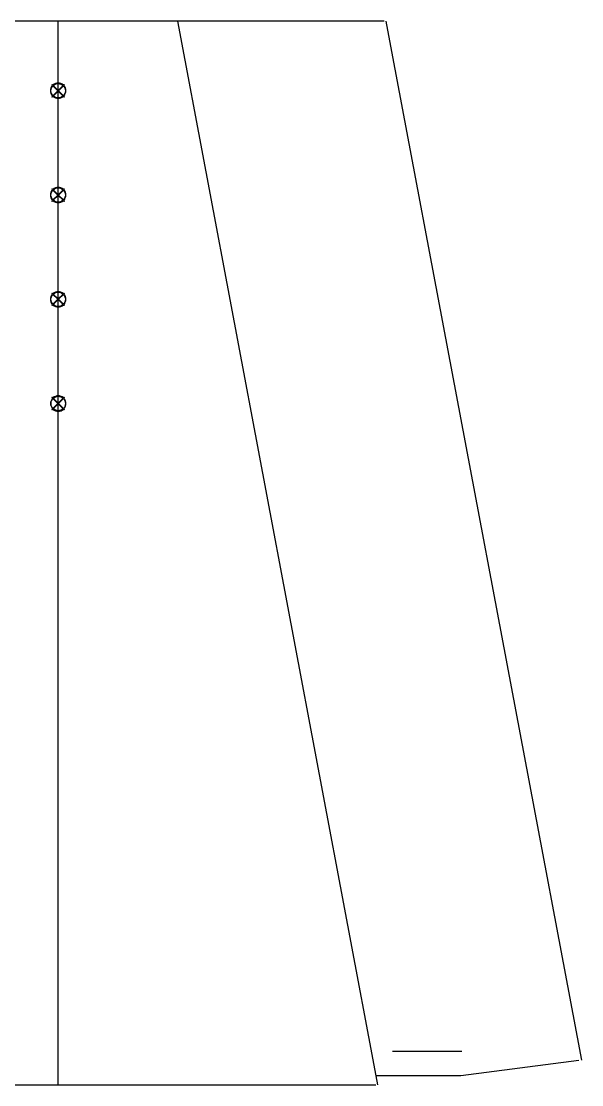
# Model space of a CAD drawing. Extents: x -487 to 422, y 3 to 392.
# Drawn here: x 216.7 to 421.6, y 3.2 to 391.9 of the extents above; entities that cross this region are included whole.
import ezdxf

# ---------------------------------------------------------------- set-up
doc = ezdxf.new("R2010")
doc.units = 0
doc.layers.add('Layer_1', color=7, linetype='CONTINUOUS')

msp = doc.modelspace()

# ---------------------------------------------------------------- linework, layer by layer
at = {"layer": 'Layer_1', "color": 5}
for p, q in [((349.342857, 391.865517), (179.416857, 391.865517)), ((351.800025, 382.796258), (350.104927, 391.865469)), ((421.570297, 12.203555), (351.800025, 382.796258)), ((230.191928, 366.46563), (230.191928, 366.464925)), ((230.216975, 366.49103), (230.216975, 366.49103)), ((230.216975, 366.49103), (230.216975, 366.490325)), ((230.216975, 366.49103), (230.216975, 366.490325)), ((230.216975, 366.49103), (230.216975, 366.49103)), ((230.216975, 366.490677), (230.216975, 366.490677)), ((230.216975, 366.490677), (230.216975, 366.490677)), ((230.216975, 366.490677), (230.216975, 366.490677)), ((230.216975, 366.490677), (230.216975, 366.490677)), ((230.216975, 366.490677), (230.216975, 366.490677)), ((230.216975, 366.490677), (230.216975, 366.490677)), ((230.216975, 366.490677), (230.216975, 366.490677)), ((230.216975, 366.490325), (230.216975, 366.490325)), ((230.216975, 366.490325), (230.216975, 366.490325)), ((230.216975, 366.490325), (230.216975, 366.490325)), ((230.216975, 366.490325), (230.216975, 366.490325)), ((230.216975, 366.490325), (230.216975, 366.490325)), ((230.216975, 366.490325), (230.216975, 366.490325)), ((230.216975, 366.490325), (230.216975, 366.490325)), ((230.216975, 366.490325), (230.216975, 366.490325)), ((230.216975, 366.490325), (230.216975, 366.490325)), ((230.216975, 366.490325), (230.216975, 366.490325)), ((230.216975, 366.490325), (230.216975, 366.490325)), ((230.216975, 366.490325), (230.216975, 366.490325)), ((230.216975, 366.439877), (230.216975, 366.439172)), ((230.242375, 366.46563), (230.242375, 366.464925)), ((230.191928, 328.365631), (230.191928, 328.364926)), ((230.216975, 328.391031), (230.216975, 328.391031)), ((230.216975, 328.391031), (230.216975, 328.390326)), ((230.216975, 328.391031), (230.216975, 328.390326)), ((230.216975, 328.391031), (230.216975, 328.391031)), ((230.216975, 328.390678), (230.216975, 328.390678)), ((230.216975, 328.390678), (230.216975, 328.390678)), ((230.216975, 328.390678), (230.216975, 328.390678)), ((230.216975, 328.390678), (230.216975, 328.390678)), ((230.216975, 328.390678), (230.216975, 328.390678)), ((230.216975, 328.390678), (230.216975, 328.390678)), ((230.216975, 328.390678), (230.216975, 328.390678)), ((230.216975, 328.390326), (230.216975, 328.390326)), ((230.216975, 328.390326), (230.216975, 328.390326)), ((230.216975, 328.390326), (230.216975, 328.390326)), ((230.216975, 328.390326), (230.216975, 328.390326)), ((230.216975, 328.390326), (230.216975, 328.390326)), ((230.216975, 328.390326), (230.216975, 328.390326)), ((230.216975, 328.390326), (230.216975, 328.390326)), ((230.216975, 328.390326), (230.216975, 328.390326)), ((230.216975, 328.390326), (230.216975, 328.390326)), ((230.216975, 328.390326), (230.216975, 328.390326)), ((230.216975, 328.390326), (230.216975, 328.390326)), ((230.216975, 328.390326), (230.216975, 328.390326)), ((230.216975, 328.339878), (230.216975, 328.339173)), ((230.242375, 328.365631), (230.242375, 328.364926)), ((230.191928, 290.26563), (230.191928, 290.264925)), ((230.216975, 290.29103), (230.216975, 290.29103)), ((230.216975, 290.29103), (230.216975, 290.290325)), ((230.216975, 290.29103), (230.216975, 290.290325)), ((230.216975, 290.29103), (230.216975, 290.29103)), ((230.216975, 290.290677), (230.216975, 290.290677)), ((230.216975, 290.290677), (230.216975, 290.290677)), ((230.216975, 290.290677), (230.216975, 290.290677)), ((230.216975, 290.290677), (230.216975, 290.290677)), ((230.216975, 290.290677), (230.216975, 290.290677)), ((230.216975, 290.290677), (230.216975, 290.290677)), ((230.216975, 290.290677), (230.216975, 290.290677)), ((230.216975, 290.290325), (230.216975, 290.290325)), ((230.216975, 290.290325), (230.216975, 290.290325)), ((230.216975, 290.290325), (230.216975, 290.290325)), ((230.216975, 290.290325), (230.216975, 290.290325)), ((230.216975, 290.290325), (230.216975, 290.290325)), ((230.216975, 290.290325), (230.216975, 290.290325)), ((230.216975, 290.290325), (230.216975, 290.290325)), ((230.216975, 290.290325), (230.216975, 290.290325)), ((230.216975, 290.290325), (230.216975, 290.290325)), ((230.216975, 290.290325), (230.216975, 290.290325)), ((230.216975, 290.290325), (230.216975, 290.290325)), ((230.216975, 290.290325), (230.216975, 290.290325)), ((230.216975, 290.239877), (230.216975, 290.239172)), ((230.242375, 290.26563), (230.242375, 290.264925)), ((230.191928, 252.16563), (230.191928, 252.164925)), ((230.216975, 252.19103), (230.216975, 252.19103)), ((230.216975, 252.19103), (230.216975, 252.190325)), ((230.216975, 252.19103), (230.216975, 252.190325)), ((230.216975, 252.19103), (230.216975, 252.19103)), ((230.216975, 252.190677), (230.216975, 252.190677)), ((230.216975, 252.190677), (230.216975, 252.190677)), ((230.216975, 252.190677), (230.216975, 252.190677)), ((230.216975, 252.190677), (230.216975, 252.190677)), ((230.216975, 252.190677), (230.216975, 252.190677)), ((230.216975, 252.190677), (230.216975, 252.190677)), ((230.216975, 252.190677), (230.216975, 252.190677)), ((230.216975, 252.190325), (230.216975, 252.190325)), ((230.216975, 252.190325), (230.216975, 252.190325)), ((230.216975, 252.190325), (230.216975, 252.190325)), ((230.216975, 252.190325), (230.216975, 252.190325)), ((230.216975, 252.190325), (230.216975, 252.190325)), ((230.216975, 252.190325), (230.216975, 252.190325)), ((230.216975, 252.190325), (230.216975, 252.190325)), ((230.216975, 252.190325), (230.216975, 252.190325)), ((230.216975, 252.190325), (230.216975, 252.190325)), ((230.216975, 252.190325), (230.216975, 252.190325)), ((230.216975, 252.190325), (230.216975, 252.190325)), ((230.216975, 252.190325), (230.216975, 252.190325)), ((230.216975, 252.139877), (230.216975, 252.139172)), ((230.242375, 252.16563), (230.242375, 252.164925)), ((352.36969, 15.489553), (377.76969, 15.489553)), ((420.543629, 12.069895), (377.344932, 6.437092)), ((377.344932, 6.437092), (346.455709, 6.437092)), ((347.056716, 3.245625), (346.455935, 6.437205)), ((12.539274, 3.245625), (346.294569, 3.245625))]:
    msp.add_line(p, q, dxfattribs=at)
at = {"layer": 'Layer_1', "color": 1}
for p, q in [((230.216975, 3.245625), (230.216975, 391.865625)), ((346.455865, 6.437163), (273.904998, 391.865582))]:
    msp.add_line(p, q, dxfattribs=at)
at = {"layer": 'Layer_1', "color": 7}
for p, q in [((227.984583, 368.778512), (227.856878, 368.651512)), ((227.856878, 368.651512), (228.108408, 368.399981)), ((227.856878, 368.651512), (227.856878, 368.651512)), ((228.235408, 368.526981), (227.984583, 368.778512)), ((228.235408, 368.272629), (230.038456, 366.469934)), ((230.038456, 366.469934), (228.239995, 364.671473)), ((230.165808, 366.596934), (228.362761, 368.399981)), ((228.3677, 364.544826), (230.165808, 366.342934)), ((231.96427, 368.395748), (230.165808, 366.596934)), ((230.165808, 366.342934), (231.959331, 364.549059)), ((230.292808, 366.469934), (232.090917, 368.268042)), ((232.087036, 364.676059), (230.292808, 366.469934)), ((232.347386, 368.778512), (232.090917, 368.522748)), ((232.217917, 368.395042), (232.474033, 368.651512)), ((232.474033, 368.651512), (232.347386, 368.778512)), ((228.112642, 364.54412), (227.856878, 364.288709)), ((227.856878, 364.288709), (227.984583, 364.161356)), ((227.984583, 364.161356), (228.2407, 364.417826)), ((232.087036, 364.421706), (232.347386, 364.161356)), ((232.474033, 364.288709), (232.213683, 364.549059)), ((232.347386, 364.161356), (232.474033, 364.288709)), ((227.984583, 330.674421), (227.856878, 330.547068)), ((227.856878, 330.547068), (228.108408, 330.29589)), ((227.856878, 330.547068), (227.856878, 330.547068)), ((228.235408, 330.42289), (227.984583, 330.674421)), ((232.347386, 330.674421), (232.090917, 330.418657)), ((232.217917, 330.290951), (232.474033, 330.547068)), ((232.474033, 330.547068), (232.347386, 330.674421)), ((228.235408, 330.168537), (230.038456, 328.365843)), ((230.038456, 328.365843), (228.239995, 326.567029)), ((230.165808, 328.492843), (228.362761, 330.29589)), ((228.3677, 326.440734), (230.165808, 328.238843)), ((231.96427, 330.291657), (230.165808, 328.492843)), ((230.165808, 328.238843), (231.959331, 326.444968)), ((230.292808, 328.365843), (232.090917, 330.163951)), ((232.087036, 326.571968), (230.292808, 328.365843)), ((232.474033, 326.184265), (232.213683, 326.444968)), ((228.112642, 326.440029), (227.856878, 326.184265)), ((227.856878, 326.184265), (227.984583, 326.057265)), ((227.984583, 326.057265), (228.2407, 326.313734)), ((232.087036, 326.317615), (232.347386, 326.057265)), ((232.347386, 326.057265), (232.474033, 326.184265)), ((227.984583, 292.567195), (227.856878, 292.440195)), ((227.856878, 292.440195), (228.108408, 292.188664)), ((227.856878, 292.440195), (227.856878, 292.440195)), ((228.235408, 292.315664), (227.984583, 292.567195)), ((228.235408, 292.061311), (230.038456, 290.258617)), ((230.165808, 290.385617), (228.362761, 292.188664)), ((231.96427, 292.184431), (230.165808, 290.385617)), ((230.292808, 290.258617), (232.090917, 292.056725)), ((232.347386, 292.567195), (232.090917, 292.311431)), ((232.217917, 292.183725), (232.474033, 292.440195)), ((232.474033, 292.440195), (232.347386, 292.567195)), ((228.112642, 288.332803), (227.856878, 288.077039)), ((227.856878, 288.077039), (227.984583, 287.950039)), ((227.984583, 287.950039), (228.2407, 288.206509)), ((230.038456, 290.258617), (228.239995, 288.459803)), ((228.3677, 288.333509), (230.165808, 290.131617)), ((230.165808, 290.131617), (231.959331, 288.337742)), ((232.087036, 288.464742), (230.292808, 290.258617)), ((232.087036, 288.210389), (232.347386, 287.950039)), ((232.474033, 288.077039), (232.213683, 288.337742)), ((232.347386, 287.950039), (232.474033, 288.077039)), ((228.010308, 254.485943), (227.882602, 254.358943)), ((227.882602, 254.358957), (228.134133, 254.107426)), ((227.882602, 254.358943), (227.882602, 254.358957)), ((228.261133, 254.234412), (228.010308, 254.485943)), ((228.261147, 253.980074), (230.064194, 252.177379)), ((230.191533, 252.304379), (228.388486, 254.107426)), ((231.989994, 254.103193), (230.191533, 252.304379)), ((230.318533, 252.177379), (232.116641, 253.975487)), ((232.373111, 254.485943), (232.116641, 254.230179)), ((232.243641, 254.102473), (232.499758, 254.358943)), ((232.499758, 254.358943), (232.373111, 254.485943)), ((228.138366, 250.251565), (227.882602, 249.995801)), ((227.882602, 249.995801), (228.010308, 249.868801)), ((228.010308, 249.868801), (228.266425, 250.125271)), ((230.064194, 252.177379), (228.265733, 250.378565)), ((228.393439, 250.252271), (230.191547, 252.050379)), ((230.191547, 252.050379), (231.985069, 250.256504)), ((232.112761, 250.383504), (230.318533, 252.177379)), ((232.112761, 250.129137), (232.373111, 249.868787)), ((232.499758, 249.995787), (232.239408, 250.25649)), ((232.373111, 249.868787), (232.499758, 249.995787))]:
    msp.add_line(p, q, dxfattribs=at)
for points in [[(232.090917, 368.522748), (231.010711, 369.54157), (229.317731, 369.542629), (228.235408, 368.526981)], [(228.362761, 368.399981), (229.374881, 369.345779), (230.953561, 369.344367), (231.96427, 368.395748)], [(228.108408, 368.399981), (227.092761, 367.317659), (227.094172, 365.625384), (228.112642, 364.54412)], [(228.239995, 364.671473), (227.291375, 365.682181), (227.289964, 367.260509), (228.235408, 368.272629)], [(232.090917, 368.268042), (233.030717, 367.257334), (233.029658, 365.685004), (232.087036, 364.676059)], [(232.213683, 364.549059), (233.226508, 365.628206), (233.22792, 367.314131), (232.217917, 368.395042)], [(228.2407, 364.417826), (229.321964, 363.40747), (231.007183, 363.408881), (232.087036, 364.421706)], [(231.959331, 364.549059), (230.950739, 363.606437), (229.378408, 363.605026), (228.3677, 364.544826)], [(232.090917, 330.418657), (231.010711, 331.437479), (229.317731, 331.438537), (228.235408, 330.42289)], [(228.362761, 330.29589), (229.374881, 331.241334), (230.953561, 331.239923), (231.96427, 330.291657)], [(228.108408, 330.29589), (227.092761, 329.213568), (227.094172, 327.52094), (228.112642, 326.440029)], [(228.239995, 326.567029), (227.291375, 327.57809), (227.289964, 329.156418), (228.235408, 330.168537)], [(231.959331, 326.444968), (230.950739, 325.502346), (229.378408, 325.500934), (228.3677, 326.440734)], [(232.090917, 330.163951), (233.030717, 329.15289), (233.029658, 327.580912), (232.087036, 326.571968)], [(232.213683, 326.444968), (233.226508, 327.524115), (233.22792, 329.21004), (232.217917, 330.290951)], [(228.2407, 326.313734), (229.321964, 325.303379), (231.007183, 325.30479), (232.087036, 326.317615)], [(228.108408, 292.188664), (227.092761, 291.106342), (227.094172, 289.414067), (228.112642, 288.332803)], [(228.239995, 288.459803), (227.291375, 289.470864), (227.289964, 291.049192), (228.235408, 292.061311)], [(232.090917, 292.311431), (231.010711, 293.330253), (229.317731, 293.331311), (228.235408, 292.315664)], [(228.362761, 292.188664), (229.374881, 293.134109), (230.953561, 293.13305), (231.96427, 292.184431)], [(232.090917, 292.056725), (233.030717, 291.046017), (233.029658, 289.473686), (232.087036, 288.464742)], [(232.213683, 288.337742), (233.226508, 289.416889), (233.22792, 291.102814), (232.217917, 292.183725)], [(228.2407, 288.206509), (229.321964, 287.196153), (231.007183, 287.197564), (232.087036, 288.210389)], [(231.959331, 288.337742), (230.950739, 287.39512), (229.378408, 287.393709), (228.3677, 288.333509)], [(228.134133, 254.107426), (227.118486, 253.025104), (227.119897, 251.332476), (228.138366, 250.251565)], [(228.265733, 250.378565), (227.317114, 251.389626), (227.315703, 252.967954), (228.261133, 253.980074)], [(232.116641, 254.230179), (231.036436, 255.249001), (229.343455, 255.250059), (228.261133, 254.234412)], [(228.388486, 254.107426), (229.400605, 255.052871), (230.979286, 255.05146), (231.989994, 254.103193)], [(232.116641, 253.975487), (233.056441, 252.964426), (233.055383, 251.392449), (232.112775, 250.383504)], [(232.239408, 250.25649), (233.252233, 251.335637), (233.253644, 253.021562), (232.243641, 254.102473)], [(228.266425, 250.125271), (229.347689, 249.114915), (231.032908, 249.116326), (232.112761, 250.129137)], [(231.985069, 250.256504), (230.976478, 249.313882), (229.404147, 249.312471), (228.393439, 250.252271)]]:
    msp.add_open_spline(points, degree=3, dxfattribs=at)
at = {"layer": 'Layer_1', "color": 5}
for points in [[(230.216975, 366.49103), (230.202864, 366.49103), (230.191928, 366.479389), (230.191928, 366.46563)], [(230.216975, 366.49103), (230.202864, 366.49103), (230.191928, 366.479389), (230.191928, 366.46563)], [(230.216975, 366.490677), (230.202864, 366.490677), (230.191928, 366.479389), (230.191928, 366.465277)], [(230.216975, 366.490677), (230.202864, 366.490677), (230.191928, 366.479389), (230.191928, 366.465277)], [(230.216975, 366.490677), (230.202864, 366.490677), (230.191928, 366.479389), (230.191928, 366.465277)], [(230.216975, 366.490677), (230.202864, 366.490677), (230.191928, 366.479389), (230.191928, 366.465277)], [(230.216975, 366.490677), (230.202864, 366.490677), (230.191928, 366.479389), (230.191928, 366.46563)], [(230.216975, 366.490677), (230.202864, 366.490677), (230.191928, 366.479389), (230.191928, 366.46563)], [(230.216975, 366.490677), (230.202864, 366.490677), (230.191928, 366.479389), (230.191928, 366.46563)], [(230.216975, 366.490325), (230.202864, 366.490325), (230.191928, 366.478683), (230.191928, 366.464925)], [(230.216975, 366.490325), (230.202864, 366.490325), (230.191928, 366.479036), (230.191928, 366.464925)], [(230.216975, 366.490325), (230.202864, 366.490325), (230.191928, 366.479036), (230.191928, 366.464925)], [(230.216975, 366.490325), (230.202864, 366.490325), (230.191928, 366.479036), (230.191928, 366.464925)], [(230.216975, 366.490325), (230.202864, 366.490325), (230.191928, 366.479036), (230.191928, 366.464925)], [(230.216975, 366.490325), (230.202864, 366.490325), (230.191928, 366.479036), (230.191928, 366.464925)], [(230.216975, 366.490325), (230.202864, 366.490325), (230.191928, 366.479036), (230.191928, 366.464925)], [(230.216975, 366.490325), (230.202864, 366.490325), (230.191928, 366.479036), (230.191928, 366.464925)], [(230.216975, 366.490325), (230.202864, 366.490325), (230.191928, 366.479389), (230.191928, 366.464925)], [(230.216975, 366.490325), (230.202864, 366.490325), (230.191928, 366.479389), (230.191928, 366.465277)], [(230.216975, 366.490325), (230.202864, 366.490325), (230.191928, 366.479389), (230.191928, 366.465277)], [(230.216975, 366.490325), (230.202864, 366.490325), (230.191928, 366.479389), (230.191928, 366.465277)], [(230.191928, 366.46563), (230.191928, 366.451519), (230.202864, 366.439877), (230.216975, 366.439877)], [(230.191928, 366.46563), (230.191928, 366.451519), (230.202864, 366.439877), (230.216975, 366.439877)], [(230.191928, 366.46563), (230.191928, 366.451519), (230.202864, 366.439877), (230.216975, 366.439877)], [(230.191928, 366.46563), (230.191928, 366.451519), (230.202864, 366.439877), (230.216975, 366.439877)], [(230.191928, 366.46563), (230.191928, 366.451519), (230.202864, 366.439877), (230.216975, 366.439877)], [(230.191928, 366.465277), (230.191928, 366.451166), (230.202864, 366.439525), (230.216975, 366.439525)], [(230.191928, 366.465277), (230.191928, 366.451166), (230.202864, 366.439525), (230.216975, 366.439525)], [(230.191928, 366.465277), (230.191928, 366.451166), (230.202864, 366.439525), (230.216975, 366.439525)], [(230.191928, 366.465277), (230.191928, 366.451166), (230.202864, 366.439877), (230.216975, 366.439877)], [(230.191928, 366.465277), (230.191928, 366.451166), (230.202864, 366.439877), (230.216975, 366.439877)], [(230.191928, 366.465277), (230.191928, 366.451166), (230.202864, 366.439877), (230.216975, 366.439877)], [(230.191928, 366.465277), (230.191928, 366.451166), (230.202864, 366.439877), (230.216975, 366.439877)], [(230.191928, 366.464925), (230.191928, 366.451166), (230.202864, 366.439172), (230.216975, 366.439172)], [(230.191928, 366.464925), (230.191928, 366.451166), (230.202864, 366.439172), (230.216975, 366.439172)], [(230.191928, 366.464925), (230.191928, 366.451166), (230.202864, 366.439172), (230.216975, 366.439172)], [(230.191928, 366.464925), (230.191928, 366.451166), (230.202864, 366.439172), (230.216975, 366.439172)], [(230.191928, 366.464925), (230.191928, 366.451166), (230.202864, 366.439172), (230.216975, 366.439172)], [(230.191928, 366.464925), (230.191928, 366.451166), (230.202864, 366.439172), (230.216975, 366.439172)], [(230.191928, 366.464925), (230.191928, 366.451166), (230.202864, 366.439525), (230.216975, 366.439525)], [(230.191928, 366.464925), (230.191928, 366.451166), (230.202864, 366.439525), (230.216975, 366.439525)], [(230.191928, 366.464925), (230.191928, 366.451166), (230.202864, 366.439525), (230.216975, 366.439525)], [(230.242375, 366.46563), (230.242375, 366.479389), (230.231086, 366.49103), (230.216975, 366.49103)], [(230.242375, 366.46563), (230.242375, 366.479389), (230.231086, 366.49103), (230.216975, 366.49103)], [(230.242375, 366.465277), (230.242375, 366.479389), (230.231086, 366.490677), (230.216975, 366.490677)], [(230.242375, 366.465277), (230.242375, 366.479389), (230.231086, 366.490677), (230.216975, 366.490677)], [(230.242375, 366.465277), (230.242375, 366.479389), (230.231086, 366.490677), (230.216975, 366.490677)], [(230.242375, 366.465277), (230.242375, 366.479389), (230.231086, 366.490677), (230.216975, 366.490677)], [(230.242375, 366.46563), (230.242375, 366.479389), (230.231086, 366.490677), (230.216975, 366.490677)], [(230.242375, 366.46563), (230.242375, 366.479389), (230.231086, 366.490677), (230.216975, 366.490677)], [(230.242375, 366.46563), (230.242375, 366.479389), (230.231086, 366.490677), (230.216975, 366.490677)], [(230.242375, 366.464925), (230.242375, 366.478683), (230.231086, 366.490325), (230.216975, 366.490325)], [(230.242375, 366.464925), (230.242375, 366.479036), (230.231086, 366.490325), (230.216975, 366.490325)], [(230.242375, 366.464925), (230.242375, 366.479036), (230.231086, 366.490325), (230.216975, 366.490325)], [(230.242375, 366.464925), (230.242375, 366.479036), (230.231086, 366.490325), (230.216975, 366.490325)], [(230.242375, 366.464925), (230.242375, 366.479036), (230.231086, 366.490325), (230.216975, 366.490325)], [(230.242375, 366.464925), (230.242375, 366.479036), (230.231086, 366.490325), (230.216975, 366.490325)], [(230.242375, 366.464925), (230.242375, 366.479036), (230.231086, 366.490325), (230.216975, 366.490325)], [(230.242375, 366.464925), (230.242375, 366.479036), (230.231086, 366.490325), (230.216975, 366.490325)], [(230.242375, 366.464925), (230.242375, 366.479389), (230.231086, 366.490325), (230.216975, 366.490325)], [(230.242375, 366.465277), (230.242375, 366.479389), (230.231086, 366.490325), (230.216975, 366.490325)], [(230.242375, 366.465277), (230.242375, 366.479389), (230.231086, 366.490325), (230.216975, 366.490325)], [(230.242375, 366.465277), (230.242375, 366.479389), (230.231086, 366.490325), (230.216975, 366.490325)], [(230.216975, 366.439877), (230.231086, 366.439877), (230.242375, 366.451519), (230.242375, 366.46563)], [(230.216975, 366.439877), (230.231086, 366.439877), (230.242375, 366.451519), (230.242375, 366.46563)], [(230.216975, 366.439877), (230.231086, 366.439877), (230.242375, 366.451519), (230.242375, 366.46563)], [(230.216975, 366.439877), (230.231086, 366.439877), (230.242375, 366.451519), (230.242375, 366.46563)], [(230.216975, 366.439877), (230.231086, 366.439877), (230.242375, 366.451519), (230.242375, 366.46563)], [(230.216975, 366.439525), (230.231086, 366.439525), (230.242375, 366.451166), (230.242375, 366.465277)], [(230.216975, 366.439525), (230.231086, 366.439525), (230.242375, 366.451166), (230.242375, 366.465277)], [(230.216975, 366.439525), (230.231086, 366.439525), (230.242375, 366.451166), (230.242375, 366.465277)], [(230.216975, 366.439877), (230.231086, 366.439877), (230.242375, 366.451166), (230.242375, 366.465277)], [(230.216975, 366.439877), (230.231086, 366.439877), (230.242375, 366.451166), (230.242375, 366.465277)], [(230.216975, 366.439877), (230.231086, 366.439877), (230.242375, 366.451166), (230.242375, 366.465277)], [(230.216975, 366.439877), (230.231086, 366.439877), (230.242375, 366.451166), (230.242375, 366.465277)], [(230.216975, 366.439172), (230.231086, 366.439172), (230.242375, 366.451166), (230.242375, 366.464925)], [(230.216975, 366.439172), (230.231086, 366.439172), (230.242375, 366.451166), (230.242375, 366.464925)], [(230.216975, 366.439172), (230.231086, 366.439172), (230.242375, 366.451166), (230.242375, 366.464925)], [(230.216975, 366.439172), (230.231086, 366.439172), (230.242375, 366.451166), (230.242375, 366.464925)], [(230.216975, 366.439172), (230.231086, 366.439172), (230.242375, 366.451166), (230.242375, 366.464925)], [(230.216975, 366.439172), (230.231086, 366.439172), (230.242375, 366.451166), (230.242375, 366.464925)], [(230.216975, 366.439525), (230.231086, 366.439525), (230.242375, 366.451166), (230.242375, 366.464925)], [(230.216975, 366.439525), (230.231086, 366.439525), (230.242375, 366.451166), (230.242375, 366.464925)], [(230.216975, 366.439525), (230.231086, 366.439525), (230.242375, 366.451166), (230.242375, 366.464925)], [(230.216975, 328.391031), (230.202864, 328.391031), (230.191928, 328.379389), (230.191928, 328.365631)], [(230.216975, 328.391031), (230.202864, 328.391031), (230.191928, 328.379389), (230.191928, 328.365631)], [(230.216975, 328.390678), (230.202864, 328.390678), (230.191928, 328.379389), (230.191928, 328.365278)], [(230.216975, 328.390678), (230.202864, 328.390678), (230.191928, 328.379389), (230.191928, 328.365278)], [(230.216975, 328.390678), (230.202864, 328.390678), (230.191928, 328.379389), (230.191928, 328.365278)], [(230.216975, 328.390678), (230.202864, 328.390678), (230.191928, 328.379389), (230.191928, 328.365278)], [(230.216975, 328.390678), (230.202864, 328.390678), (230.191928, 328.379389), (230.191928, 328.365631)], [(230.216975, 328.390678), (230.202864, 328.390678), (230.191928, 328.379389), (230.191928, 328.365631)], [(230.216975, 328.390678), (230.202864, 328.390678), (230.191928, 328.379389), (230.191928, 328.365631)], [(230.216975, 328.390326), (230.202864, 328.390326), (230.191928, 328.378684), (230.191928, 328.364926)], [(230.216975, 328.390326), (230.202864, 328.390326), (230.191928, 328.379037), (230.191928, 328.364926)], [(230.216975, 328.390326), (230.202864, 328.390326), (230.191928, 328.379037), (230.191928, 328.364926)], [(230.216975, 328.390326), (230.202864, 328.390326), (230.191928, 328.379037), (230.191928, 328.364926)], [(230.216975, 328.390326), (230.202864, 328.390326), (230.191928, 328.379037), (230.191928, 328.364926)], [(230.216975, 328.390326), (230.202864, 328.390326), (230.191928, 328.379037), (230.191928, 328.364926)], [(230.216975, 328.390326), (230.202864, 328.390326), (230.191928, 328.379037), (230.191928, 328.364926)], [(230.216975, 328.390326), (230.202864, 328.390326), (230.191928, 328.379037), (230.191928, 328.364926)], [(230.216975, 328.390326), (230.202864, 328.390326), (230.191928, 328.379389), (230.191928, 328.364926)], [(230.216975, 328.390326), (230.202864, 328.390326), (230.191928, 328.379389), (230.191928, 328.365278)], [(230.216975, 328.390326), (230.202864, 328.390326), (230.191928, 328.379389), (230.191928, 328.365278)], [(230.216975, 328.390326), (230.202864, 328.390326), (230.191928, 328.379389), (230.191928, 328.365278)], [(230.191928, 328.365631), (230.191928, 328.351167), (230.202864, 328.339878), (230.216975, 328.339878)], [(230.191928, 328.365631), (230.191928, 328.351167), (230.202864, 328.339878), (230.216975, 328.339878)], [(230.191928, 328.365631), (230.191928, 328.351167), (230.202864, 328.339878), (230.216975, 328.339878)], [(230.191928, 328.365631), (230.191928, 328.351167), (230.202864, 328.339878), (230.216975, 328.339878)], [(230.191928, 328.365631), (230.191928, 328.35152), (230.202864, 328.339878), (230.216975, 328.339878)], [(230.191928, 328.365278), (230.191928, 328.351167), (230.202864, 328.339526), (230.216975, 328.339526)], [(230.191928, 328.365278), (230.191928, 328.351167), (230.202864, 328.339526), (230.216975, 328.339526)], [(230.191928, 328.365278), (230.191928, 328.351167), (230.202864, 328.339526), (230.216975, 328.339526)], [(230.191928, 328.365278), (230.191928, 328.351167), (230.202864, 328.339878), (230.216975, 328.339878)], [(230.191928, 328.365278), (230.191928, 328.351167), (230.202864, 328.339878), (230.216975, 328.339878)], [(230.191928, 328.365278), (230.191928, 328.351167), (230.202864, 328.339878), (230.216975, 328.339878)], [(230.191928, 328.365278), (230.191928, 328.351167), (230.202864, 328.339878), (230.216975, 328.339878)], [(230.191928, 328.364926), (230.191928, 328.351167), (230.202864, 328.339173), (230.216975, 328.339173)], [(230.191928, 328.364926), (230.191928, 328.351167), (230.202864, 328.339173), (230.216975, 328.339173)], [(230.191928, 328.364926), (230.191928, 328.351167), (230.202864, 328.339173), (230.216975, 328.339173)], [(230.191928, 328.364926), (230.191928, 328.351167), (230.202864, 328.339173), (230.216975, 328.339173)], [(230.191928, 328.364926), (230.191928, 328.351167), (230.202864, 328.339173), (230.216975, 328.339173)], [(230.191928, 328.364926), (230.191928, 328.351167), (230.202864, 328.339173), (230.216975, 328.339173)], [(230.191928, 328.364926), (230.191928, 328.351167), (230.202864, 328.339526), (230.216975, 328.339526)], [(230.191928, 328.364926), (230.191928, 328.351167), (230.202864, 328.339526), (230.216975, 328.339526)], [(230.191928, 328.364926), (230.191928, 328.351167), (230.202864, 328.339526), (230.216975, 328.339526)], [(230.242375, 328.365631), (230.242375, 328.379389), (230.231086, 328.391031), (230.216975, 328.391031)], [(230.242375, 328.365631), (230.242375, 328.379389), (230.231086, 328.391031), (230.216975, 328.391031)], [(230.242375, 328.365278), (230.242375, 328.379389), (230.231086, 328.390678), (230.216975, 328.390678)], [(230.242375, 328.365278), (230.242375, 328.379389), (230.231086, 328.390678), (230.216975, 328.390678)], [(230.242375, 328.365278), (230.242375, 328.379389), (230.231086, 328.390678), (230.216975, 328.390678)], [(230.242375, 328.365278), (230.242375, 328.379389), (230.231086, 328.390678), (230.216975, 328.390678)], [(230.242375, 328.365631), (230.242375, 328.379389), (230.231086, 328.390678), (230.216975, 328.390678)], [(230.242375, 328.365631), (230.242375, 328.379389), (230.231086, 328.390678), (230.216975, 328.390678)], [(230.242375, 328.365631), (230.242375, 328.379389), (230.231086, 328.390678), (230.216975, 328.390678)], [(230.242375, 328.364926), (230.242375, 328.378684), (230.231086, 328.390326), (230.216975, 328.390326)], [(230.242375, 328.364926), (230.242375, 328.379037), (230.231086, 328.390326), (230.216975, 328.390326)], [(230.242375, 328.364926), (230.242375, 328.379037), (230.231086, 328.390326), (230.216975, 328.390326)], [(230.242375, 328.364926), (230.242375, 328.379037), (230.231086, 328.390326), (230.216975, 328.390326)], [(230.242375, 328.364926), (230.242375, 328.379037), (230.231086, 328.390326), (230.216975, 328.390326)], [(230.242375, 328.364926), (230.242375, 328.379037), (230.231086, 328.390326), (230.216975, 328.390326)], [(230.242375, 328.364926), (230.242375, 328.379037), (230.231086, 328.390326), (230.216975, 328.390326)], [(230.242375, 328.364926), (230.242375, 328.379037), (230.231086, 328.390326), (230.216975, 328.390326)], [(230.242375, 328.364926), (230.242375, 328.379389), (230.231086, 328.390326), (230.216975, 328.390326)], [(230.242375, 328.365278), (230.242375, 328.379389), (230.231086, 328.390326), (230.216975, 328.390326)], [(230.242375, 328.365278), (230.242375, 328.379389), (230.231086, 328.390326), (230.216975, 328.390326)], [(230.242375, 328.365278), (230.242375, 328.379389), (230.231086, 328.390326), (230.216975, 328.390326)], [(230.216975, 328.339878), (230.231086, 328.339878), (230.242375, 328.351167), (230.242375, 328.365631)], [(230.216975, 328.339878), (230.231086, 328.339878), (230.242375, 328.351167), (230.242375, 328.365631)], [(230.216975, 328.339878), (230.231086, 328.339878), (230.242375, 328.351167), (230.242375, 328.365631)], [(230.216975, 328.339878), (230.231086, 328.339878), (230.242375, 328.351167), (230.242375, 328.365631)], [(230.216975, 328.339878), (230.231086, 328.339878), (230.242375, 328.35152), (230.242375, 328.365631)], [(230.216975, 328.339526), (230.231086, 328.339526), (230.242375, 328.351167), (230.242375, 328.365278)], [(230.216975, 328.339526), (230.231086, 328.339526), (230.242375, 328.351167), (230.242375, 328.365278)], [(230.216975, 328.339526), (230.231086, 328.339526), (230.242375, 328.351167), (230.242375, 328.365278)], [(230.216975, 328.339878), (230.231086, 328.339878), (230.242375, 328.351167), (230.242375, 328.365278)], [(230.216975, 328.339878), (230.231086, 328.339878), (230.242375, 328.351167), (230.242375, 328.365278)], [(230.216975, 328.339878), (230.231086, 328.339878), (230.242375, 328.351167), (230.242375, 328.365278)], [(230.216975, 328.339878), (230.231086, 328.339878), (230.242375, 328.351167), (230.242375, 328.365278)], [(230.216975, 328.339173), (230.231086, 328.339173), (230.242375, 328.351167), (230.242375, 328.364926)], [(230.216975, 328.339173), (230.231086, 328.339173), (230.242375, 328.351167), (230.242375, 328.364926)], [(230.216975, 328.339173), (230.231086, 328.339173), (230.242375, 328.351167), (230.242375, 328.364926)], [(230.216975, 328.339173), (230.231086, 328.339173), (230.242375, 328.351167), (230.242375, 328.364926)], [(230.216975, 328.339173), (230.231086, 328.339173), (230.242375, 328.351167), (230.242375, 328.364926)], [(230.216975, 328.339173), (230.231086, 328.339173), (230.242375, 328.351167), (230.242375, 328.364926)], [(230.216975, 328.339526), (230.231086, 328.339526), (230.242375, 328.351167), (230.242375, 328.364926)], [(230.216975, 328.339526), (230.231086, 328.339526), (230.242375, 328.351167), (230.242375, 328.364926)], [(230.216975, 328.339526), (230.231086, 328.339526), (230.242375, 328.351167), (230.242375, 328.364926)], [(230.216975, 290.29103), (230.202864, 290.29103), (230.191928, 290.279389), (230.191928, 290.26563)], [(230.216975, 290.29103), (230.202864, 290.29103), (230.191928, 290.279389), (230.191928, 290.26563)], [(230.216975, 290.290677), (230.202864, 290.290677), (230.191928, 290.279389), (230.191928, 290.265277)], [(230.216975, 290.290677), (230.202864, 290.290677), (230.191928, 290.279389), (230.191928, 290.265277)], [(230.216975, 290.290677), (230.202864, 290.290677), (230.191928, 290.279389), (230.191928, 290.265277)], [(230.216975, 290.290677), (230.202864, 290.290677), (230.191928, 290.279389), (230.191928, 290.265277)], [(230.216975, 290.290677), (230.202864, 290.290677), (230.191928, 290.279389), (230.191928, 290.26563)], [(230.216975, 290.290677), (230.202864, 290.290677), (230.191928, 290.279389), (230.191928, 290.26563)], [(230.216975, 290.290677), (230.202864, 290.290677), (230.191928, 290.279389), (230.191928, 290.26563)], [(230.216975, 290.290325), (230.202864, 290.290325), (230.191928, 290.278683), (230.191928, 290.264925)], [(230.216975, 290.290325), (230.202864, 290.290325), (230.191928, 290.279036), (230.191928, 290.264925)], [(230.216975, 290.290325), (230.202864, 290.290325), (230.191928, 290.279036), (230.191928, 290.264925)], [(230.216975, 290.290325), (230.202864, 290.290325), (230.191928, 290.279036), (230.191928, 290.264925)], [(230.216975, 290.290325), (230.202864, 290.290325), (230.191928, 290.279036), (230.191928, 290.264925)], [(230.216975, 290.290325), (230.202864, 290.290325), (230.191928, 290.279036), (230.191928, 290.264925)], [(230.216975, 290.290325), (230.202864, 290.290325), (230.191928, 290.279036), (230.191928, 290.264925)], [(230.216975, 290.290325), (230.202864, 290.290325), (230.191928, 290.279036), (230.191928, 290.264925)], [(230.216975, 290.290325), (230.202864, 290.290325), (230.191928, 290.279389), (230.191928, 290.264925)], [(230.216975, 290.290325), (230.202864, 290.290325), (230.191928, 290.279389), (230.191928, 290.265277)], [(230.216975, 290.290325), (230.202864, 290.290325), (230.191928, 290.279389), (230.191928, 290.265277)], [(230.216975, 290.290325), (230.202864, 290.290325), (230.191928, 290.279389), (230.191928, 290.265277)], [(230.191928, 290.26563), (230.191928, 290.251519), (230.202864, 290.239877), (230.216975, 290.239877)], [(230.191928, 290.26563), (230.191928, 290.251519), (230.202864, 290.239877), (230.216975, 290.239877)], [(230.191928, 290.26563), (230.191928, 290.251519), (230.202864, 290.239877), (230.216975, 290.239877)], [(230.191928, 290.26563), (230.191928, 290.251519), (230.202864, 290.239877), (230.216975, 290.239877)], [(230.191928, 290.26563), (230.191928, 290.251519), (230.202864, 290.239877), (230.216975, 290.239877)], [(230.191928, 290.265277), (230.191928, 290.251166), (230.202864, 290.239525), (230.216975, 290.239525)], [(230.191928, 290.265277), (230.191928, 290.251166), (230.202864, 290.239525), (230.216975, 290.239525)], [(230.191928, 290.265277), (230.191928, 290.251166), (230.202864, 290.239525), (230.216975, 290.239525)], [(230.191928, 290.265277), (230.191928, 290.251166), (230.202864, 290.239877), (230.216975, 290.239877)], [(230.191928, 290.265277), (230.191928, 290.251166), (230.202864, 290.239877), (230.216975, 290.239877)], [(230.191928, 290.265277), (230.191928, 290.251166), (230.202864, 290.239877), (230.216975, 290.239877)], [(230.191928, 290.265277), (230.191928, 290.251166), (230.202864, 290.239877), (230.216975, 290.239877)], [(230.191928, 290.264925), (230.191928, 290.251166), (230.202864, 290.239172), (230.216975, 290.239172)], [(230.191928, 290.264925), (230.191928, 290.251166), (230.202864, 290.239172), (230.216975, 290.239172)], [(230.191928, 290.264925), (230.191928, 290.251166), (230.202864, 290.239172), (230.216975, 290.239172)], [(230.191928, 290.264925), (230.191928, 290.251166), (230.202864, 290.239172), (230.216975, 290.239172)], [(230.191928, 290.264925), (230.191928, 290.251166), (230.202864, 290.239172), (230.216975, 290.239172)], [(230.191928, 290.264925), (230.191928, 290.251166), (230.202864, 290.239172), (230.216975, 290.239172)], [(230.191928, 290.264925), (230.191928, 290.251166), (230.202864, 290.239525), (230.216975, 290.239525)], [(230.191928, 290.264925), (230.191928, 290.251166), (230.202864, 290.239525), (230.216975, 290.239525)], [(230.191928, 290.264925), (230.191928, 290.251166), (230.202864, 290.239525), (230.216975, 290.239525)], [(230.242375, 290.26563), (230.242375, 290.279389), (230.231086, 290.29103), (230.216975, 290.29103)], [(230.242375, 290.26563), (230.242375, 290.279389), (230.231086, 290.29103), (230.216975, 290.29103)], [(230.242375, 290.265277), (230.242375, 290.279389), (230.231086, 290.290677), (230.216975, 290.290677)], [(230.242375, 290.265277), (230.242375, 290.279389), (230.231086, 290.290677), (230.216975, 290.290677)], [(230.242375, 290.265277), (230.242375, 290.279389), (230.231086, 290.290677), (230.216975, 290.290677)], [(230.242375, 290.265277), (230.242375, 290.279389), (230.231086, 290.290677), (230.216975, 290.290677)], [(230.242375, 290.26563), (230.242375, 290.279389), (230.231086, 290.290677), (230.216975, 290.290677)], [(230.242375, 290.26563), (230.242375, 290.279389), (230.231086, 290.290677), (230.216975, 290.290677)], [(230.242375, 290.26563), (230.242375, 290.279389), (230.231086, 290.290677), (230.216975, 290.290677)], [(230.242375, 290.264925), (230.242375, 290.278683), (230.231086, 290.290325), (230.216975, 290.290325)], [(230.242375, 290.264925), (230.242375, 290.279036), (230.231086, 290.290325), (230.216975, 290.290325)], [(230.242375, 290.264925), (230.242375, 290.279036), (230.231086, 290.290325), (230.216975, 290.290325)], [(230.242375, 290.264925), (230.242375, 290.279036), (230.231086, 290.290325), (230.216975, 290.290325)], [(230.242375, 290.264925), (230.242375, 290.279036), (230.231086, 290.290325), (230.216975, 290.290325)], [(230.242375, 290.264925), (230.242375, 290.279036), (230.231086, 290.290325), (230.216975, 290.290325)], [(230.242375, 290.264925), (230.242375, 290.279036), (230.231086, 290.290325), (230.216975, 290.290325)], [(230.242375, 290.264925), (230.242375, 290.279036), (230.231086, 290.290325), (230.216975, 290.290325)], [(230.242375, 290.264925), (230.242375, 290.279389), (230.231086, 290.290325), (230.216975, 290.290325)], [(230.242375, 290.265277), (230.242375, 290.279389), (230.231086, 290.290325), (230.216975, 290.290325)], [(230.242375, 290.265277), (230.242375, 290.279389), (230.231086, 290.290325), (230.216975, 290.290325)], [(230.242375, 290.265277), (230.242375, 290.279389), (230.231086, 290.290325), (230.216975, 290.290325)], [(230.216975, 290.239877), (230.231086, 290.239877), (230.242375, 290.251519), (230.242375, 290.26563)], [(230.216975, 290.239877), (230.231086, 290.239877), (230.242375, 290.251519), (230.242375, 290.26563)], [(230.216975, 290.239877), (230.231086, 290.239877), (230.242375, 290.251519), (230.242375, 290.26563)], [(230.216975, 290.239877), (230.231086, 290.239877), (230.242375, 290.251519), (230.242375, 290.26563)], [(230.216975, 290.239877), (230.231086, 290.239877), (230.242375, 290.251519), (230.242375, 290.26563)], [(230.216975, 290.239525), (230.231086, 290.239525), (230.242375, 290.251166), (230.242375, 290.265277)], [(230.216975, 290.239525), (230.231086, 290.239525), (230.242375, 290.251166), (230.242375, 290.265277)], [(230.216975, 290.239525), (230.231086, 290.239525), (230.242375, 290.251166), (230.242375, 290.265277)], [(230.216975, 290.239877), (230.231086, 290.239877), (230.242375, 290.251166), (230.242375, 290.265277)], [(230.216975, 290.239877), (230.231086, 290.239877), (230.242375, 290.251166), (230.242375, 290.265277)], [(230.216975, 290.239877), (230.231086, 290.239877), (230.242375, 290.251166), (230.242375, 290.265277)], [(230.216975, 290.239877), (230.231086, 290.239877), (230.242375, 290.251166), (230.242375, 290.265277)], [(230.216975, 290.239172), (230.231086, 290.239172), (230.242375, 290.251166), (230.242375, 290.264925)], [(230.216975, 290.239172), (230.231086, 290.239172), (230.242375, 290.251166), (230.242375, 290.264925)], [(230.216975, 290.239172), (230.231086, 290.239172), (230.242375, 290.251166), (230.242375, 290.264925)], [(230.216975, 290.239172), (230.231086, 290.239172), (230.242375, 290.251166), (230.242375, 290.264925)], [(230.216975, 290.239172), (230.231086, 290.239172), (230.242375, 290.251166), (230.242375, 290.264925)], [(230.216975, 290.239172), (230.231086, 290.239172), (230.242375, 290.251166), (230.242375, 290.264925)], [(230.216975, 290.239525), (230.231086, 290.239525), (230.242375, 290.251166), (230.242375, 290.264925)], [(230.216975, 290.239525), (230.231086, 290.239525), (230.242375, 290.251166), (230.242375, 290.264925)], [(230.216975, 290.239525), (230.231086, 290.239525), (230.242375, 290.251166), (230.242375, 290.264925)], [(230.216975, 252.19103), (230.202864, 252.19103), (230.191928, 252.179389), (230.191928, 252.16563)], [(230.216975, 252.19103), (230.202864, 252.19103), (230.191928, 252.179389), (230.191928, 252.16563)], [(230.216975, 252.190677), (230.202864, 252.190677), (230.191928, 252.179389), (230.191928, 252.165277)], [(230.216975, 252.190677), (230.202864, 252.190677), (230.191928, 252.179389), (230.191928, 252.165277)], [(230.216975, 252.190677), (230.202864, 252.190677), (230.191928, 252.179389), (230.191928, 252.165277)], [(230.216975, 252.190677), (230.202864, 252.190677), (230.191928, 252.179389), (230.191928, 252.165277)], [(230.216975, 252.190677), (230.202864, 252.190677), (230.191928, 252.179389), (230.191928, 252.16563)], [(230.216975, 252.190677), (230.202864, 252.190677), (230.191928, 252.179389), (230.191928, 252.16563)], [(230.216975, 252.190677), (230.202864, 252.190677), (230.191928, 252.179389), (230.191928, 252.16563)], [(230.216975, 252.190325), (230.202864, 252.190325), (230.191928, 252.178683), (230.191928, 252.164925)], [(230.216975, 252.190325), (230.202864, 252.190325), (230.191928, 252.179036), (230.191928, 252.164925)], [(230.216975, 252.190325), (230.202864, 252.190325), (230.191928, 252.179036), (230.191928, 252.164925)], [(230.216975, 252.190325), (230.202864, 252.190325), (230.191928, 252.179036), (230.191928, 252.164925)], [(230.216975, 252.190325), (230.202864, 252.190325), (230.191928, 252.179036), (230.191928, 252.164925)], [(230.216975, 252.190325), (230.202864, 252.190325), (230.191928, 252.179036), (230.191928, 252.164925)], [(230.216975, 252.190325), (230.202864, 252.190325), (230.191928, 252.179036), (230.191928, 252.164925)], [(230.216975, 252.190325), (230.202864, 252.190325), (230.191928, 252.179036), (230.191928, 252.164925)], [(230.216975, 252.190325), (230.202864, 252.190325), (230.191928, 252.179389), (230.191928, 252.164925)], [(230.216975, 252.190325), (230.202864, 252.190325), (230.191928, 252.179389), (230.191928, 252.165277)], [(230.216975, 252.190325), (230.202864, 252.190325), (230.191928, 252.179389), (230.191928, 252.165277)], [(230.216975, 252.190325), (230.202864, 252.190325), (230.191928, 252.179389), (230.191928, 252.165277)], [(230.191928, 252.16563), (230.191928, 252.151166), (230.202864, 252.139877), (230.216975, 252.139877)], [(230.191928, 252.16563), (230.191928, 252.151166), (230.202864, 252.139877), (230.216975, 252.139877)], [(230.191928, 252.16563), (230.191928, 252.151166), (230.202864, 252.139877), (230.216975, 252.139877)], [(230.191928, 252.16563), (230.191928, 252.151166), (230.202864, 252.139877), (230.216975, 252.139877)], [(230.191928, 252.16563), (230.191928, 252.151519), (230.202864, 252.139877), (230.216975, 252.139877)], [(230.191928, 252.165277), (230.191928, 252.151166), (230.202864, 252.139525), (230.216975, 252.139525)], [(230.191928, 252.165277), (230.191928, 252.151166), (230.202864, 252.139525), (230.216975, 252.139525)], [(230.191928, 252.165277), (230.191928, 252.151166), (230.202864, 252.139525), (230.216975, 252.139525)], [(230.191928, 252.165277), (230.191928, 252.151166), (230.202864, 252.139877), (230.216975, 252.139877)], [(230.191928, 252.165277), (230.191928, 252.151166), (230.202864, 252.139877), (230.216975, 252.139877)], [(230.191928, 252.165277), (230.191928, 252.151166), (230.202864, 252.139877), (230.216975, 252.139877)], [(230.191928, 252.165277), (230.191928, 252.151166), (230.202864, 252.139877), (230.216975, 252.139877)], [(230.191928, 252.164925), (230.191928, 252.151166), (230.202864, 252.139172), (230.216975, 252.139172)], [(230.191928, 252.164925), (230.191928, 252.151166), (230.202864, 252.139172), (230.216975, 252.139172)], [(230.191928, 252.164925), (230.191928, 252.151166), (230.202864, 252.139172), (230.216975, 252.139172)], [(230.191928, 252.164925), (230.191928, 252.151166), (230.202864, 252.139172), (230.216975, 252.139172)], [(230.191928, 252.164925), (230.191928, 252.151166), (230.202864, 252.139172), (230.216975, 252.139172)], [(230.191928, 252.164925), (230.191928, 252.151166), (230.202864, 252.139172), (230.216975, 252.139172)], [(230.191928, 252.164925), (230.191928, 252.151166), (230.202864, 252.139172), (230.216975, 252.139172)], [(230.191928, 252.164925), (230.191928, 252.151166), (230.202864, 252.139172), (230.216975, 252.139172)], [(230.191928, 252.164925), (230.191928, 252.151166), (230.202864, 252.139172), (230.216975, 252.139172)], [(230.242375, 252.16563), (230.242375, 252.179389), (230.231086, 252.19103), (230.216975, 252.19103)], [(230.242375, 252.16563), (230.242375, 252.179389), (230.231086, 252.19103), (230.216975, 252.19103)], [(230.242375, 252.165277), (230.242375, 252.179389), (230.231086, 252.190677), (230.216975, 252.190677)], [(230.242375, 252.165277), (230.242375, 252.179389), (230.231086, 252.190677), (230.216975, 252.190677)], [(230.242375, 252.165277), (230.242375, 252.179389), (230.231086, 252.190677), (230.216975, 252.190677)], [(230.242375, 252.165277), (230.242375, 252.179389), (230.231086, 252.190677), (230.216975, 252.190677)], [(230.242375, 252.16563), (230.242375, 252.179389), (230.231086, 252.190677), (230.216975, 252.190677)], [(230.242375, 252.16563), (230.242375, 252.179389), (230.231086, 252.190677), (230.216975, 252.190677)], [(230.242375, 252.16563), (230.242375, 252.179389), (230.231086, 252.190677), (230.216975, 252.190677)], [(230.242375, 252.164925), (230.242375, 252.178683), (230.231086, 252.190325), (230.216975, 252.190325)], [(230.242375, 252.164925), (230.242375, 252.179036), (230.231086, 252.190325), (230.216975, 252.190325)], [(230.242375, 252.164925), (230.242375, 252.179036), (230.231086, 252.190325), (230.216975, 252.190325)], [(230.242375, 252.164925), (230.242375, 252.179036), (230.231086, 252.190325), (230.216975, 252.190325)], [(230.242375, 252.164925), (230.242375, 252.179036), (230.231086, 252.190325), (230.216975, 252.190325)], [(230.242375, 252.164925), (230.242375, 252.179036), (230.231086, 252.190325), (230.216975, 252.190325)], [(230.242375, 252.164925), (230.242375, 252.179036), (230.231086, 252.190325), (230.216975, 252.190325)], [(230.242375, 252.164925), (230.242375, 252.179036), (230.231086, 252.190325), (230.216975, 252.190325)], [(230.242375, 252.164925), (230.242375, 252.179389), (230.231086, 252.190325), (230.216975, 252.190325)], [(230.242375, 252.165277), (230.242375, 252.179389), (230.231086, 252.190325), (230.216975, 252.190325)], [(230.242375, 252.165277), (230.242375, 252.179389), (230.231086, 252.190325), (230.216975, 252.190325)], [(230.242375, 252.165277), (230.242375, 252.179389), (230.231086, 252.190325), (230.216975, 252.190325)], [(230.216975, 252.139877), (230.231086, 252.139877), (230.242375, 252.151166), (230.242375, 252.16563)], [(230.216975, 252.139877), (230.231086, 252.139877), (230.242375, 252.151166), (230.242375, 252.16563)], [(230.216975, 252.139877), (230.231086, 252.139877), (230.242375, 252.151166), (230.242375, 252.16563)], [(230.216975, 252.139877), (230.231086, 252.139877), (230.242375, 252.151166), (230.242375, 252.16563)], [(230.216975, 252.139877), (230.231086, 252.139877), (230.242375, 252.151519), (230.242375, 252.16563)], [(230.216975, 252.139525), (230.231086, 252.139525), (230.242375, 252.151166), (230.242375, 252.165277)], [(230.216975, 252.139525), (230.231086, 252.139525), (230.242375, 252.151166), (230.242375, 252.165277)], [(230.216975, 252.139525), (230.231086, 252.139525), (230.242375, 252.151166), (230.242375, 252.165277)], [(230.216975, 252.139877), (230.231086, 252.139877), (230.242375, 252.151166), (230.242375, 252.165277)], [(230.216975, 252.139877), (230.231086, 252.139877), (230.242375, 252.151166), (230.242375, 252.165277)], [(230.216975, 252.139877), (230.231086, 252.139877), (230.242375, 252.151166), (230.242375, 252.165277)], [(230.216975, 252.139877), (230.231086, 252.139877), (230.242375, 252.151166), (230.242375, 252.165277)], [(230.216975, 252.139172), (230.231086, 252.139172), (230.242375, 252.151166), (230.242375, 252.164925)], [(230.216975, 252.139172), (230.231086, 252.139172), (230.242375, 252.151166), (230.242375, 252.164925)], [(230.216975, 252.139172), (230.231086, 252.139172), (230.242375, 252.151166), (230.242375, 252.164925)], [(230.216975, 252.139172), (230.231086, 252.139172), (230.242375, 252.151166), (230.242375, 252.164925)], [(230.216975, 252.139172), (230.231086, 252.139172), (230.242375, 252.151166), (230.242375, 252.164925)], [(230.216975, 252.139172), (230.231086, 252.139172), (230.242375, 252.151166), (230.242375, 252.164925)], [(230.216975, 252.139172), (230.231086, 252.139172), (230.242375, 252.151166), (230.242375, 252.164925)], [(230.216975, 252.139172), (230.231086, 252.139172), (230.242375, 252.151166), (230.242375, 252.164925)], [(230.216975, 252.139172), (230.231086, 252.139172), (230.242375, 252.151166), (230.242375, 252.164925)]]:
    msp.add_open_spline(points, degree=3, dxfattribs=at)

doc.saveas('drawing.dxf')
